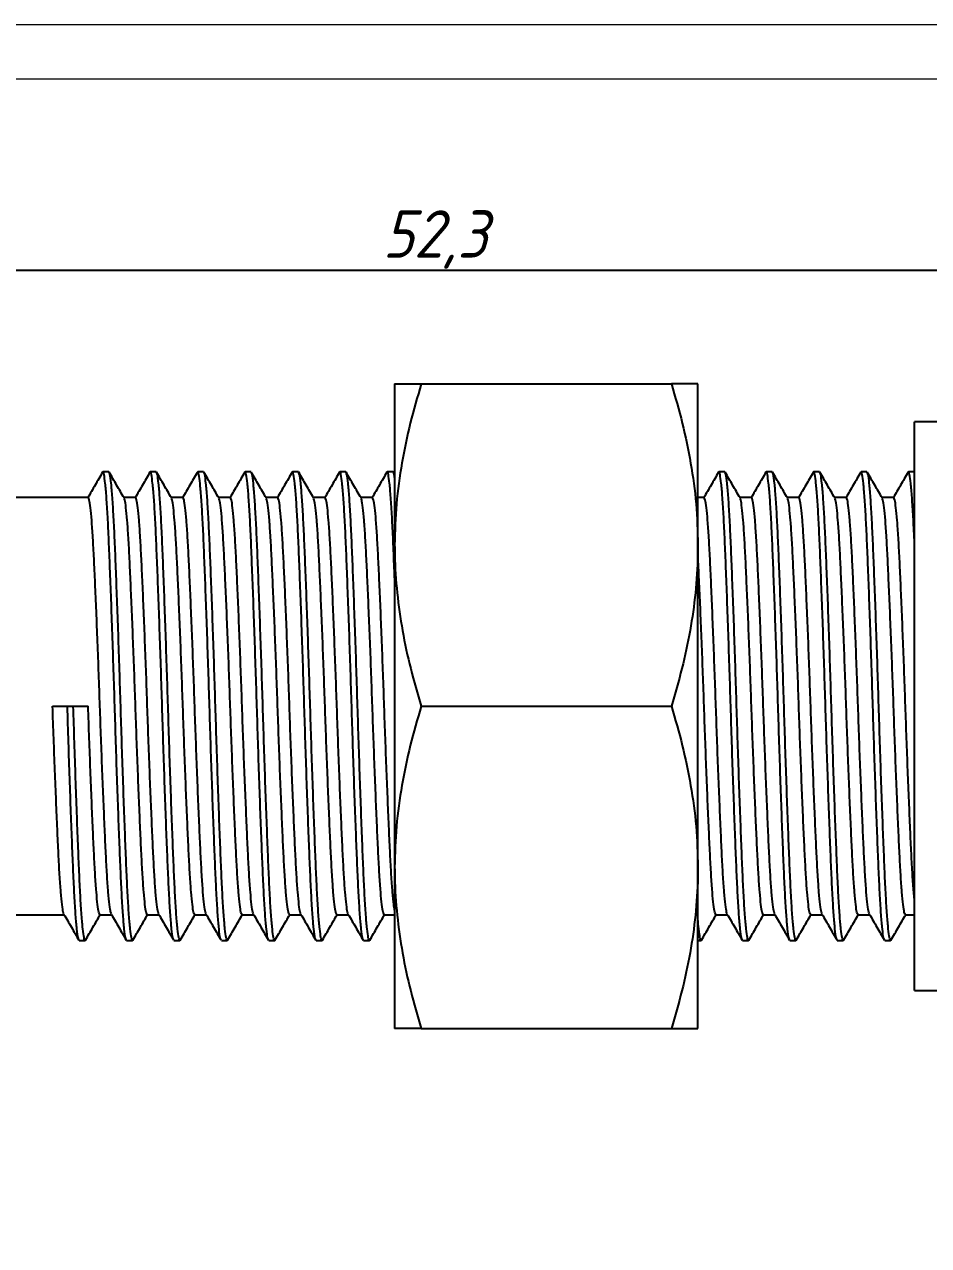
# Model space of a CAD drawing. Header units: millimetres. Extents: x 1276 to 1839, y 649 to 1061.
# Drawn here: x 1733.27 to 1757.13, y 1029.12 to 1061.33 of the extents above; entities that cross this region are included whole.
import ezdxf

# ---------------------------------------------------------------- set-up
doc = ezdxf.new("R2010")
doc.units = ezdxf.units.MM
doc.linetypes.add('SLD-Solid', pattern=[0])
doc.styles.add('GENISO', font='geniso.shx', dxfattribs={"oblique": 15})
doc.dimstyles.new('Scale', dxfattribs={"dimscale": 0.5, "dimtxt": 2.5, "dimasz": 2.5, "dimexe": 1, "dimexo": 1, "dimgap": 0.2, "dimtad": 1, "dimdec": 1, "dimzin": 0, "dimtxsty": 'GENISO', "dimcen": 2.5, "dimclrd": 1, "dimclre": 1, "dimclrt": 7, "dimadec": 0, "dimazin": 0, "dimtfac": 1, "dimtdec": 1, "dimtmove": 0, "dimatfit": 3, "dimfxl": 1, "dimtzin": 0, "dimlwd": -1, "dimlwe": -1, "dimarcsym": 0})

# ---------------------------------------------------------------- blocks, each defined once
blk = doc.blocks.new('*D16')
at = {"color": 1, "transparency": 16777216}
for p, q in [((1717.955, 1053.348), (1717.955, 1055.337)), ((1770.255, 1051.248), (1770.255, 1055.337)), ((1769.005, 1054.837), (1719.205, 1054.837))]:
    blk.add_line(p, q, dxfattribs=at)
for points in [[(1719.205, 1055.046), (1719.205, 1054.629), (1717.955, 1054.837)], [(1769.005, 1055.046), (1769.005, 1054.629), (1770.255, 1054.837)]]:
    blk.add_solid(points, dxfattribs=at)
at = {"layer": 'Defpoints', "color": 0, "transparency": 16777216}
for p in [(1717.955, 1054.837), (1717.955, 1052.848), (1770.255, 1050.748)]:
    blk.add_point(p, dxfattribs=at)
at = {"color": 7, "transparency": 16777216, "insert": (1744.105, 1055.656), "char_height": 1.25, "attachment_point": 5, "style": 'GENISO'}
blk.add_mtext('52,3', dxfattribs=at)

msp = doc.modelspace()

# ---------------------------------------------------------------- linework, layer by layer
at = {"color": 5, "linetype": 'Continuous', "lineweight": 25}
for p, q in [((1743.042, 1051.848), (1743.042, 1047.598)), ((1743.742, 1051.848), (1750.342, 1051.848)), ((1751.042, 1047.598), (1751.042, 1051.848)), ((1757.555, 1050.848), (1756.755, 1050.848)), ((1756.755, 1043.348), (1756.755, 1050.848)), ((1735.502, 1049.525), (1735.345, 1049.525)), ((1736.752, 1049.525), (1736.595, 1049.525)), ((1738.002, 1049.525), (1737.845, 1049.525)), ((1739.252, 1049.525), (1739.095, 1049.525)), ((1740.502, 1049.525), (1740.345, 1049.525)), ((1741.752, 1049.525), (1741.595, 1049.525)), ((1743.002, 1049.525), (1742.845, 1049.525)), ((1743.042, 1049.465), (1743.012, 1049.516)), ((1751.752, 1049.525), (1751.595, 1049.525)), ((1753.002, 1049.525), (1752.845, 1049.525)), ((1754.252, 1049.525), (1754.095, 1049.525)), ((1755.502, 1049.525), (1755.345, 1049.525)), ((1756.752, 1049.525), (1756.595, 1049.525)), ((1734.955, 1048.848), (1731.455, 1048.848)), ((1736.205, 1048.848), (1735.898, 1048.848)), ((1737.455, 1048.848), (1737.148, 1048.848)), ((1738.705, 1048.848), (1738.398, 1048.848)), ((1739.955, 1048.848), (1739.648, 1048.848)), ((1741.205, 1048.848), (1740.898, 1048.848)), ((1742.455, 1048.848), (1742.148, 1048.848)), ((1751.205, 1048.848), (1751.042, 1048.848)), ((1752.455, 1048.848), (1752.148, 1048.848)), ((1753.705, 1048.848), (1753.398, 1048.848)), ((1754.955, 1048.848), (1754.648, 1048.848)), ((1756.205, 1048.848), (1755.898, 1048.848)), ((1743.042, 1047.598), (1743.042, 1039.098)), ((1751.042, 1039.098), (1751.042, 1047.598)), ((1734.017, 1043.348), (1734.408, 1043.348)), ((1734.408, 1043.348), (1734.564, 1043.348)), ((1734.564, 1043.348), (1734.955, 1043.348)), ((1743.742, 1043.348), (1750.342, 1043.348)), ((1756.755, 1035.848), (1756.755, 1043.348)), ((1743.042, 1039.098), (1743.042, 1034.848)), ((1751.042, 1034.848), (1751.042, 1039.098)), ((1731.455, 1037.848), (1734.324, 1037.848)), ((1735.267, 1037.848), (1735.574, 1037.848)), ((1736.517, 1037.848), (1736.824, 1037.848)), ((1737.767, 1037.848), (1738.074, 1037.848)), ((1739.017, 1037.848), (1739.324, 1037.848)), ((1740.267, 1037.848), (1740.574, 1037.848)), ((1741.517, 1037.848), (1741.824, 1037.848)), ((1742.767, 1037.848), (1743.042, 1037.848)), ((1751.517, 1037.848), (1751.824, 1037.848)), ((1752.767, 1037.848), (1753.074, 1037.848)), ((1754.017, 1037.848), (1754.324, 1037.848)), ((1755.267, 1037.848), (1755.574, 1037.848)), ((1756.517, 1037.848), (1756.755, 1037.848)), ((1734.72, 1037.172), (1734.877, 1037.172)), ((1735.97, 1037.172), (1736.127, 1037.172)), ((1737.22, 1037.172), (1737.377, 1037.172)), ((1738.47, 1037.172), (1738.627, 1037.172)), ((1739.72, 1037.172), (1739.877, 1037.172)), ((1740.97, 1037.172), (1741.127, 1037.172)), ((1742.22, 1037.172), (1742.377, 1037.172)), ((1751.042, 1037.172), (1751.127, 1037.172)), ((1752.22, 1037.172), (1752.377, 1037.172)), ((1753.47, 1037.172), (1753.627, 1037.172)), ((1754.72, 1037.172), (1754.877, 1037.172)), ((1755.97, 1037.172), (1756.127, 1037.172)), ((1756.755, 1035.848), (1757.555, 1035.848)), ((1743.742, 1034.848), (1750.342, 1034.848))]:
    msp.add_line(p, q, dxfattribs=at)
at = {"color": 7, "linetype": 'SLD-Solid', "lineweight": 15}
for points in [[(1692.898, 1061.329), (1839.363, 1061.329), (1839.363, 959.019), (1692.898, 959.019)], [(1694.334, 1059.893), (1837.927, 1059.893), (1837.927, 960.455), (1694.334, 960.455)]]:
    msp.add_lwpolyline(points, close=True, dxfattribs=at)
at = {"color": 5, "linetype": 'Continuous', "lineweight": 25}
for points, knots in [([(1743.742, 1051.848), (1743.641, 1051.504), (1743.44, 1050.813), (1743.22, 1049.757), (1743.07, 1048.684), (1743.051, 1047.961), (1743.042, 1047.598)], [0, 0, 0, 0, 0.247649, 0.496018, 0.747324, 1, 1, 1, 1]), ([(1743.042, 1051.848), (1743.051, 1051.848), (1743.068, 1051.848), (1743.183, 1051.848), (1743.372, 1051.848), (1743.594, 1051.848), (1743.742, 1051.848)], [0, 0, 0, 0, 0.258143, 0.442804, 0.62748, 1, 1, 1, 1]), ([(1750.342, 1051.848), (1750.442, 1051.504), (1750.643, 1050.813), (1750.863, 1049.757), (1751.013, 1048.684), (1751.032, 1047.961), (1751.042, 1047.598)], [0, 0, 0, 0, 0.247649, 0.496018, 0.747324, 1, 1, 1, 1]), ([(1751.042, 1051.848), (1751.032, 1051.848), (1751.015, 1051.848), (1750.9, 1051.848), (1750.711, 1051.848), (1750.489, 1051.848), (1750.342, 1051.848)], [0, 0, 0, 0, 0.258143, 0.442804, 0.62748, 1, 1, 1, 1]), ([(1735.335, 1049.516), (1735.27, 1049.403), (1735.141, 1049.181), (1735.012, 1048.958), (1734.949, 1048.848)], [0, 0, 0, 0, 0.507314, 1, 1, 1, 1]), ([(1735.97, 1037.172), (1735.96, 1037.186), (1735.94, 1037.215), (1735.908, 1037.45), (1735.876, 1037.823), (1735.844, 1038.335), (1735.814, 1038.963), (1735.784, 1039.698), (1735.752, 1040.529), (1735.72, 1041.435), (1735.688, 1042.384), (1735.658, 1043.348), (1735.628, 1044.312), (1735.596, 1045.261), (1735.564, 1046.168), (1735.532, 1046.999), (1735.502, 1047.733), (1735.472, 1048.362), (1735.44, 1048.872), (1735.407, 1049.25), (1735.375, 1049.468), (1735.352, 1049.55), (1735.339, 1049.51), (1735.335, 1049.5)], [0, 0, 0, 0, 0.048558, 0.0980299, 0.1478144, 0.1972863, 0.2458443, 0.2944023, 0.3438742, 0.3936587, 0.4431307, 0.4916887, 0.5402466, 0.5897187, 0.639503, 0.6889751, 0.7375329, 0.7860909, 0.8355629, 0.8853473, 0.9348193, 0.9833773, 1, 1, 1, 1]), ([(1736.137, 1037.197), (1736.133, 1037.187), (1736.12, 1037.146), (1736.097, 1037.228), (1736.065, 1037.446), (1736.032, 1037.824), (1736, 1038.334), (1735.97, 1038.963), (1735.94, 1039.698), (1735.908, 1040.529), (1735.876, 1041.435), (1735.844, 1042.384), (1735.814, 1043.348), (1735.784, 1044.312), (1735.752, 1045.261), (1735.72, 1046.168), (1735.688, 1046.999), (1735.658, 1047.733), (1735.628, 1048.362), (1735.596, 1048.873), (1735.564, 1049.247), (1735.532, 1049.482), (1735.512, 1049.511), (1735.502, 1049.525)], [0, 0, 0, 0, 0.016623, 0.065181, 0.114653, 0.164437, 0.213909, 0.262467, 0.311025, 0.360497, 0.410281, 0.459753, 0.508311, 0.556869, 0.606341, 0.656126, 0.705598, 0.754156, 0.802714, 0.852186, 0.90197, 0.951442, 1, 1, 1, 1]), ([(1735.904, 1048.839), (1735.838, 1048.952), (1735.708, 1049.177), (1735.577, 1049.403), (1735.512, 1049.516)], [0, 0, 0, 0, 0.499968, 1, 1, 1, 1]), ([(1736.585, 1049.516), (1736.52, 1049.403), (1736.391, 1049.181), (1736.262, 1048.958), (1736.199, 1048.848)], [0, 0, 0, 0, 0.507314, 1, 1, 1, 1]), ([(1737.21, 1037.197), (1737.204, 1037.208), (1737.187, 1037.235), (1737.158, 1037.452), (1737.126, 1037.823), (1737.094, 1038.335), (1737.064, 1038.963), (1737.034, 1039.698), (1737.002, 1040.529), (1736.97, 1041.435), (1736.938, 1042.384), (1736.908, 1043.348), (1736.878, 1044.312), (1736.846, 1045.261), (1736.814, 1046.168), (1736.782, 1046.999), (1736.752, 1047.733), (1736.722, 1048.362), (1736.69, 1048.872), (1736.657, 1049.25), (1736.625, 1049.468), (1736.602, 1049.55), (1736.589, 1049.51), (1736.585, 1049.5)], [0, 0, 0, 0, 0.032475, 0.082783, 0.133409, 0.183717, 0.233096, 0.282475, 0.332783, 0.383409, 0.433718, 0.483096, 0.532475, 0.582783, 0.633409, 0.683718, 0.733096, 0.782475, 0.832783, 0.883409, 0.933718, 0.983096, 1, 1, 1, 1]), ([(1737.387, 1037.197), (1737.383, 1037.187), (1737.37, 1037.146), (1737.347, 1037.228), (1737.315, 1037.446), (1737.282, 1037.824), (1737.25, 1038.334), (1737.22, 1038.963), (1737.19, 1039.698), (1737.158, 1040.529), (1737.126, 1041.435), (1737.094, 1042.384), (1737.064, 1043.348), (1737.034, 1044.312), (1737.002, 1045.261), (1736.97, 1046.168), (1736.938, 1046.999), (1736.908, 1047.733), (1736.878, 1048.362), (1736.846, 1048.873), (1736.814, 1049.247), (1736.782, 1049.482), (1736.762, 1049.511), (1736.752, 1049.525)], [0, 0, 0, 0, 0.016623, 0.065181, 0.114653, 0.164437, 0.213909, 0.262467, 0.311025, 0.360497, 0.410281, 0.459753, 0.508311, 0.556869, 0.606341, 0.656126, 0.705598, 0.754156, 0.802714, 0.852186, 0.90197, 0.951442, 1, 1, 1, 1]), ([(1737.154, 1048.839), (1737.088, 1048.952), (1736.958, 1049.177), (1736.827, 1049.403), (1736.762, 1049.516)], [0, 0, 0, 0, 0.4999667, 1, 1, 1, 1]), ([(1737.835, 1049.516), (1737.77, 1049.403), (1737.641, 1049.181), (1737.512, 1048.958), (1737.449, 1048.848)], [0, 0, 0, 0, 0.507315, 1, 1, 1, 1]), ([(1738.46, 1037.197), (1738.454, 1037.208), (1738.437, 1037.235), (1738.408, 1037.452), (1738.376, 1037.823), (1738.344, 1038.335), (1738.314, 1038.963), (1738.284, 1039.698), (1738.252, 1040.529), (1738.22, 1041.435), (1738.188, 1042.384), (1738.158, 1043.348), (1738.128, 1044.312), (1738.096, 1045.261), (1738.064, 1046.168), (1738.032, 1046.999), (1738.002, 1047.733), (1737.972, 1048.362), (1737.94, 1048.872), (1737.907, 1049.25), (1737.875, 1049.468), (1737.852, 1049.55), (1737.839, 1049.51), (1737.835, 1049.5)], [0, 0, 0, 0, 0.032475, 0.082783, 0.133409, 0.183717, 0.233096, 0.282475, 0.332783, 0.383409, 0.433718, 0.483096, 0.532475, 0.582783, 0.633409, 0.683718, 0.733096, 0.782475, 0.832783, 0.883409, 0.933718, 0.983096, 1, 1, 1, 1]), ([(1738.404, 1048.839), (1738.338, 1048.952), (1738.208, 1049.177), (1738.077, 1049.403), (1738.012, 1049.516)], [0, 0, 0, 0, 0.4999667, 1, 1, 1, 1]), ([(1738.637, 1037.197), (1738.633, 1037.187), (1738.62, 1037.146), (1738.597, 1037.228), (1738.565, 1037.446), (1738.532, 1037.824), (1738.5, 1038.334), (1738.47, 1038.963), (1738.44, 1039.698), (1738.408, 1040.529), (1738.376, 1041.435), (1738.344, 1042.384), (1738.314, 1043.348), (1738.284, 1044.312), (1738.252, 1045.261), (1738.22, 1046.168), (1738.188, 1046.999), (1738.158, 1047.733), (1738.128, 1048.362), (1738.096, 1048.874), (1738.064, 1049.245), (1738.035, 1049.461), (1738.018, 1049.489), (1738.012, 1049.5)], [0, 0, 0, 0, 0.016904, 0.066282, 0.116591, 0.167217, 0.217525, 0.266904, 0.316282, 0.366591, 0.417217, 0.467525, 0.516904, 0.566283, 0.616591, 0.667217, 0.717525, 0.766904, 0.816282, 0.866591, 0.917217, 0.967525, 1, 1, 1, 1]), ([(1739.085, 1049.516), (1739.02, 1049.403), (1738.891, 1049.181), (1738.762, 1048.958), (1738.699, 1048.848)], [0, 0, 0, 0, 0.507314, 1, 1, 1, 1]), ([(1739.71, 1037.197), (1739.704, 1037.208), (1739.687, 1037.235), (1739.658, 1037.452), (1739.626, 1037.823), (1739.594, 1038.335), (1739.564, 1038.963), (1739.534, 1039.698), (1739.502, 1040.529), (1739.47, 1041.435), (1739.438, 1042.384), (1739.408, 1043.348), (1739.378, 1044.312), (1739.346, 1045.261), (1739.314, 1046.168), (1739.282, 1046.999), (1739.252, 1047.733), (1739.222, 1048.362), (1739.19, 1048.872), (1739.157, 1049.25), (1739.125, 1049.468), (1739.102, 1049.55), (1739.089, 1049.51), (1739.085, 1049.5)], [0, 0, 0, 0, 0.032475, 0.082783, 0.133409, 0.183717, 0.233096, 0.282475, 0.332783, 0.383409, 0.433718, 0.483096, 0.532475, 0.582783, 0.633409, 0.683718, 0.733096, 0.782475, 0.832783, 0.883409, 0.933718, 0.983096, 1, 1, 1, 1]), ([(1739.654, 1048.839), (1739.588, 1048.952), (1739.458, 1049.177), (1739.327, 1049.403), (1739.262, 1049.516)], [0, 0, 0, 0, 0.499968, 1, 1, 1, 1]), ([(1739.887, 1037.197), (1739.883, 1037.187), (1739.87, 1037.146), (1739.847, 1037.228), (1739.815, 1037.446), (1739.782, 1037.824), (1739.75, 1038.334), (1739.72, 1038.963), (1739.69, 1039.698), (1739.658, 1040.529), (1739.626, 1041.435), (1739.594, 1042.384), (1739.564, 1043.348), (1739.534, 1044.312), (1739.502, 1045.261), (1739.47, 1046.168), (1739.438, 1046.999), (1739.408, 1047.733), (1739.378, 1048.362), (1739.346, 1048.874), (1739.314, 1049.245), (1739.285, 1049.461), (1739.268, 1049.489), (1739.262, 1049.5)], [0, 0, 0, 0, 0.016904, 0.066282, 0.116591, 0.167217, 0.217525, 0.266904, 0.316282, 0.366591, 0.417217, 0.467525, 0.516904, 0.566283, 0.616591, 0.667217, 0.717525, 0.766904, 0.816282, 0.866591, 0.917217, 0.967525, 1, 1, 1, 1]), ([(1740.335, 1049.516), (1740.27, 1049.403), (1740.141, 1049.181), (1740.012, 1048.958), (1739.949, 1048.848)], [0, 0, 0, 0, 0.507314, 1, 1, 1, 1]), ([(1740.97, 1037.172), (1740.96, 1037.186), (1740.94, 1037.215), (1740.908, 1037.45), (1740.876, 1037.823), (1740.844, 1038.335), (1740.814, 1038.963), (1740.784, 1039.698), (1740.752, 1040.529), (1740.72, 1041.435), (1740.688, 1042.384), (1740.658, 1043.348), (1740.628, 1044.312), (1740.596, 1045.261), (1740.564, 1046.168), (1740.532, 1046.999), (1740.502, 1047.733), (1740.472, 1048.362), (1740.44, 1048.872), (1740.407, 1049.25), (1740.375, 1049.468), (1740.352, 1049.55), (1740.339, 1049.51), (1740.335, 1049.5)], [0, 0, 0, 0, 0.048558, 0.09803, 0.147814, 0.197286, 0.245844, 0.294402, 0.343874, 0.393659, 0.443131, 0.491689, 0.540247, 0.589719, 0.639503, 0.688975, 0.737533, 0.786091, 0.835563, 0.885347, 0.934819, 0.983377, 1, 1, 1, 1]), ([(1741.137, 1037.197), (1741.133, 1037.187), (1741.12, 1037.146), (1741.097, 1037.228), (1741.065, 1037.446), (1741.032, 1037.824), (1741, 1038.334), (1740.97, 1038.963), (1740.94, 1039.698), (1740.908, 1040.529), (1740.876, 1041.435), (1740.844, 1042.384), (1740.814, 1043.348), (1740.784, 1044.312), (1740.752, 1045.261), (1740.72, 1046.168), (1740.688, 1046.999), (1740.658, 1047.733), (1740.628, 1048.362), (1740.596, 1048.873), (1740.564, 1049.247), (1740.532, 1049.482), (1740.512, 1049.511), (1740.502, 1049.525)], [0, 0, 0, 0, 0.016623, 0.065181, 0.114653, 0.164437, 0.213909, 0.262467, 0.311025, 0.360497, 0.410281, 0.459753, 0.508311, 0.556869, 0.606341, 0.656126, 0.705598, 0.754156, 0.802714, 0.852186, 0.90197, 0.951442, 1, 1, 1, 1]), ([(1740.904, 1048.839), (1740.838, 1048.952), (1740.708, 1049.177), (1740.577, 1049.403), (1740.512, 1049.516)], [0, 0, 0, 0, 0.4999667, 1, 1, 1, 1]), ([(1741.585, 1049.516), (1741.52, 1049.403), (1741.391, 1049.181), (1741.262, 1048.958), (1741.199, 1048.848)], [0, 0, 0, 0, 0.507315, 1, 1, 1, 1]), ([(1742.22, 1037.172), (1742.21, 1037.186), (1742.19, 1037.215), (1742.158, 1037.45), (1742.126, 1037.823), (1742.094, 1038.335), (1742.064, 1038.963), (1742.034, 1039.698), (1742.002, 1040.529), (1741.97, 1041.435), (1741.938, 1042.384), (1741.908, 1043.348), (1741.878, 1044.312), (1741.846, 1045.261), (1741.814, 1046.168), (1741.782, 1046.999), (1741.752, 1047.733), (1741.722, 1048.362), (1741.69, 1048.872), (1741.657, 1049.25), (1741.625, 1049.468), (1741.602, 1049.55), (1741.589, 1049.51), (1741.585, 1049.5)], [0, 0, 0, 0, 0.048558, 0.09803, 0.147814, 0.197286, 0.245844, 0.294402, 0.343874, 0.393659, 0.443131, 0.491689, 0.540247, 0.589719, 0.639503, 0.688975, 0.737533, 0.786091, 0.835563, 0.885347, 0.934819, 0.983377, 1, 1, 1, 1]), ([(1742.387, 1037.197), (1742.383, 1037.187), (1742.37, 1037.146), (1742.347, 1037.228), (1742.315, 1037.446), (1742.282, 1037.824), (1742.25, 1038.334), (1742.22, 1038.963), (1742.19, 1039.698), (1742.158, 1040.529), (1742.126, 1041.435), (1742.094, 1042.384), (1742.064, 1043.348), (1742.034, 1044.312), (1742.002, 1045.261), (1741.97, 1046.168), (1741.938, 1046.999), (1741.908, 1047.733), (1741.878, 1048.362), (1741.846, 1048.873), (1741.814, 1049.247), (1741.782, 1049.482), (1741.762, 1049.511), (1741.752, 1049.525)], [0, 0, 0, 0, 0.016623, 0.065181, 0.114653, 0.164437, 0.213909, 0.262467, 0.311025, 0.360497, 0.410281, 0.459753, 0.508311, 0.556869, 0.606341, 0.656126, 0.705598, 0.754156, 0.802714, 0.852186, 0.90197, 0.951442, 1, 1, 1, 1]), ([(1742.154, 1048.839), (1742.088, 1048.952), (1741.958, 1049.177), (1741.827, 1049.403), (1741.762, 1049.516)], [0, 0, 0, 0, 0.4999667, 1, 1, 1, 1]), ([(1742.835, 1049.516), (1742.77, 1049.403), (1742.641, 1049.181), (1742.512, 1048.958), (1742.449, 1048.848)], [0, 0, 0, 0, 0.507314, 1, 1, 1, 1]), ([(1743.042, 1046.732), (1743.038, 1046.819), (1743.024, 1047.18), (1743.002, 1047.73), (1742.972, 1048.363), (1742.94, 1048.872), (1742.907, 1049.25), (1742.875, 1049.468), (1742.852, 1049.55), (1742.839, 1049.51), (1742.835, 1049.5)], [0, 0, 0, 0, 0.046753, 0.195576, 0.344399, 0.496024, 0.648606, 0.80023, 0.949054, 1, 1, 1, 1]), ([(1743.042, 1049.381), (1743.038, 1049.406), (1743.024, 1049.511), (1743.011, 1049.519), (1743.002, 1049.525)], [0, 0, 0, 0, 0.239051, 1, 1, 1, 1]), ([(1751.585, 1049.516), (1751.52, 1049.403), (1751.391, 1049.181), (1751.262, 1048.958), (1751.199, 1048.848)], [0, 0, 0, 0, 0.507314, 1, 1, 1, 1]), ([(1752.21, 1037.197), (1752.204, 1037.208), (1752.187, 1037.235), (1752.158, 1037.452), (1752.126, 1037.823), (1752.094, 1038.335), (1752.064, 1038.963), (1752.034, 1039.698), (1752.002, 1040.529), (1751.97, 1041.435), (1751.938, 1042.384), (1751.908, 1043.348), (1751.878, 1044.312), (1751.846, 1045.261), (1751.814, 1046.168), (1751.782, 1046.999), (1751.752, 1047.733), (1751.722, 1048.362), (1751.69, 1048.872), (1751.657, 1049.25), (1751.625, 1049.468), (1751.602, 1049.55), (1751.589, 1049.51), (1751.585, 1049.5)], [0, 0, 0, 0, 0.032475, 0.082783, 0.133409, 0.183717, 0.233096, 0.282475, 0.332783, 0.383409, 0.433718, 0.483096, 0.532475, 0.582783, 0.633409, 0.683718, 0.733096, 0.782475, 0.832783, 0.883409, 0.933718, 0.983096, 1, 1, 1, 1]), ([(1752.154, 1048.839), (1752.088, 1048.952), (1751.958, 1049.177), (1751.827, 1049.403), (1751.762, 1049.516)], [0, 0, 0, 0, 0.4999673, 1, 1, 1, 1]), ([(1752.387, 1037.197), (1752.383, 1037.187), (1752.37, 1037.146), (1752.347, 1037.228), (1752.315, 1037.446), (1752.282, 1037.824), (1752.25, 1038.334), (1752.22, 1038.963), (1752.19, 1039.698), (1752.158, 1040.529), (1752.126, 1041.435), (1752.094, 1042.384), (1752.064, 1043.348), (1752.034, 1044.312), (1752.002, 1045.261), (1751.97, 1046.168), (1751.938, 1046.999), (1751.908, 1047.733), (1751.878, 1048.362), (1751.846, 1048.874), (1751.814, 1049.245), (1751.785, 1049.461), (1751.768, 1049.489), (1751.762, 1049.5)], [0, 0, 0, 0, 0.016904, 0.066282, 0.116591, 0.167217, 0.217525, 0.266904, 0.316282, 0.366591, 0.417217, 0.467525, 0.516904, 0.566283, 0.616591, 0.667217, 0.717525, 0.766904, 0.816282, 0.866591, 0.917217, 0.967525, 1, 1, 1, 1]), ([(1752.835, 1049.516), (1752.77, 1049.403), (1752.641, 1049.181), (1752.512, 1048.958), (1752.449, 1048.848)], [0, 0, 0, 0, 0.507315, 1, 1, 1, 1]), ([(1753.47, 1037.172), (1753.46, 1037.186), (1753.44, 1037.215), (1753.408, 1037.45), (1753.376, 1037.823), (1753.344, 1038.335), (1753.314, 1038.963), (1753.284, 1039.698), (1753.252, 1040.529), (1753.22, 1041.435), (1753.188, 1042.384), (1753.158, 1043.348), (1753.128, 1044.312), (1753.096, 1045.261), (1753.064, 1046.168), (1753.032, 1046.999), (1753.002, 1047.733), (1752.972, 1048.362), (1752.94, 1048.872), (1752.907, 1049.25), (1752.875, 1049.468), (1752.852, 1049.55), (1752.839, 1049.51), (1752.835, 1049.5)], [0, 0, 0, 0, 0.048558, 0.09803, 0.147814, 0.197286, 0.245844, 0.294402, 0.343874, 0.393659, 0.443131, 0.491689, 0.540247, 0.589719, 0.639503, 0.688975, 0.737533, 0.786091, 0.835563, 0.885347, 0.934819, 0.983377, 1, 1, 1, 1]), ([(1753.637, 1037.197), (1753.633, 1037.187), (1753.62, 1037.146), (1753.597, 1037.228), (1753.565, 1037.446), (1753.532, 1037.824), (1753.5, 1038.334), (1753.47, 1038.963), (1753.44, 1039.698), (1753.408, 1040.529), (1753.376, 1041.435), (1753.344, 1042.384), (1753.314, 1043.348), (1753.284, 1044.312), (1753.252, 1045.261), (1753.22, 1046.168), (1753.188, 1046.999), (1753.158, 1047.733), (1753.128, 1048.362), (1753.096, 1048.873), (1753.064, 1049.247), (1753.032, 1049.482), (1753.012, 1049.511), (1753.002, 1049.525)], [0, 0, 0, 0, 0.016623, 0.065181, 0.114653, 0.164437, 0.213909, 0.262467, 0.311025, 0.360497, 0.410281, 0.459753, 0.508311, 0.556869, 0.606341, 0.656126, 0.705598, 0.754156, 0.802714, 0.852186, 0.90197, 0.951442, 1, 1, 1, 1]), ([(1753.404, 1048.839), (1753.338, 1048.952), (1753.208, 1049.177), (1753.077, 1049.403), (1753.012, 1049.516)], [0, 0, 0, 0, 0.499966, 1, 1, 1, 1]), ([(1754.085, 1049.516), (1754.02, 1049.403), (1753.891, 1049.181), (1753.762, 1048.958), (1753.699, 1048.848)], [0, 0, 0, 0, 0.507314, 1, 1, 1, 1]), ([(1754.72, 1037.172), (1754.71, 1037.186), (1754.69, 1037.215), (1754.658, 1037.45), (1754.626, 1037.823), (1754.594, 1038.335), (1754.564, 1038.963), (1754.534, 1039.698), (1754.502, 1040.529), (1754.47, 1041.435), (1754.438, 1042.384), (1754.408, 1043.348), (1754.378, 1044.312), (1754.346, 1045.261), (1754.314, 1046.168), (1754.282, 1046.999), (1754.252, 1047.733), (1754.222, 1048.362), (1754.19, 1048.872), (1754.157, 1049.25), (1754.125, 1049.468), (1754.102, 1049.55), (1754.089, 1049.51), (1754.085, 1049.5)], [0, 0, 0, 0, 0.048558, 0.09803, 0.147814, 0.197286, 0.245844, 0.294402, 0.343874, 0.393659, 0.443131, 0.491689, 0.540247, 0.589719, 0.639503, 0.688975, 0.737533, 0.786091, 0.835563, 0.885347, 0.934819, 0.983377, 1, 1, 1, 1]), ([(1754.887, 1037.197), (1754.883, 1037.187), (1754.87, 1037.146), (1754.847, 1037.228), (1754.815, 1037.446), (1754.782, 1037.824), (1754.75, 1038.334), (1754.72, 1038.963), (1754.69, 1039.698), (1754.658, 1040.529), (1754.626, 1041.435), (1754.594, 1042.384), (1754.564, 1043.348), (1754.534, 1044.312), (1754.502, 1045.261), (1754.47, 1046.168), (1754.438, 1046.999), (1754.408, 1047.733), (1754.378, 1048.362), (1754.346, 1048.873), (1754.314, 1049.247), (1754.282, 1049.482), (1754.262, 1049.511), (1754.252, 1049.525)], [0, 0, 0, 0, 0.016623, 0.065181, 0.114653, 0.164437, 0.213909, 0.262467, 0.311025, 0.360497, 0.410281, 0.459753, 0.508311, 0.556869, 0.606341, 0.656126, 0.705598, 0.754156, 0.802714, 0.852186, 0.90197, 0.951442, 1, 1, 1, 1]), ([(1754.654, 1048.839), (1754.588, 1048.952), (1754.458, 1049.177), (1754.327, 1049.403), (1754.262, 1049.516)], [0, 0, 0, 0, 0.4999673, 1, 1, 1, 1]), ([(1755.335, 1049.516), (1755.27, 1049.403), (1755.141, 1049.181), (1755.012, 1048.958), (1754.949, 1048.848)], [0, 0, 0, 0, 0.507314, 1, 1, 1, 1]), ([(1755.96, 1037.197), (1755.954, 1037.208), (1755.937, 1037.235), (1755.908, 1037.452), (1755.876, 1037.823), (1755.844, 1038.335), (1755.814, 1038.963), (1755.784, 1039.698), (1755.752, 1040.529), (1755.72, 1041.435), (1755.688, 1042.384), (1755.658, 1043.348), (1755.628, 1044.312), (1755.596, 1045.261), (1755.564, 1046.168), (1755.532, 1046.999), (1755.502, 1047.733), (1755.472, 1048.362), (1755.44, 1048.872), (1755.407, 1049.25), (1755.375, 1049.468), (1755.352, 1049.55), (1755.339, 1049.51), (1755.335, 1049.5)], [0, 0, 0, 0, 0.032475, 0.082783, 0.133409, 0.183717, 0.233096, 0.282475, 0.332783, 0.383409, 0.433718, 0.483096, 0.532475, 0.582783, 0.633409, 0.683718, 0.733096, 0.782475, 0.832783, 0.883409, 0.933718, 0.983096, 1, 1, 1, 1]), ([(1756.137, 1037.197), (1756.133, 1037.187), (1756.12, 1037.146), (1756.097, 1037.228), (1756.065, 1037.446), (1756.032, 1037.824), (1756, 1038.334), (1755.97, 1038.963), (1755.94, 1039.698), (1755.908, 1040.529), (1755.876, 1041.435), (1755.844, 1042.384), (1755.814, 1043.348), (1755.784, 1044.312), (1755.752, 1045.261), (1755.72, 1046.168), (1755.688, 1046.999), (1755.658, 1047.733), (1755.628, 1048.362), (1755.596, 1048.873), (1755.564, 1049.247), (1755.532, 1049.482), (1755.512, 1049.511), (1755.502, 1049.525)], [0, 0, 0, 0, 0.016623, 0.065181, 0.114653, 0.164437, 0.213909, 0.262467, 0.311025, 0.360497, 0.410281, 0.459753, 0.508311, 0.556869, 0.606341, 0.656126, 0.705598, 0.754156, 0.802714, 0.852186, 0.90197, 0.951442, 1, 1, 1, 1]), ([(1755.904, 1048.839), (1755.838, 1048.952), (1755.708, 1049.177), (1755.577, 1049.403), (1755.512, 1049.516)], [0, 0, 0, 0, 0.4999673, 1, 1, 1, 1]), ([(1756.585, 1049.516), (1756.52, 1049.403), (1756.391, 1049.181), (1756.262, 1048.958), (1756.199, 1048.848)], [0, 0, 0, 0, 0.507315, 1, 1, 1, 1]), ([(1756.755, 1047.64), (1756.754, 1047.666), (1756.743, 1047.935), (1756.722, 1048.356), (1756.69, 1048.874), (1756.657, 1049.25), (1756.625, 1049.468), (1756.602, 1049.55), (1756.589, 1049.51), (1756.585, 1049.5)], [0, 0, 0, 0, 0.018858, 0.200375, 0.385309, 0.571411, 0.756345, 0.937862, 1, 1, 1, 1]), ([(1735.568, 1037.874), (1735.562, 1037.883), (1735.546, 1037.907), (1735.518, 1038.098), (1735.485, 1038.428), (1735.453, 1038.884), (1735.423, 1039.444), (1735.394, 1040.098), (1735.362, 1040.838), (1735.329, 1041.645), (1735.297, 1042.49), (1735.267, 1043.348), (1735.237, 1044.207), (1735.205, 1045.052), (1735.173, 1045.859), (1735.141, 1046.599), (1735.111, 1047.253), (1735.081, 1047.813), (1735.049, 1048.268), (1735.017, 1048.601), (1734.985, 1048.81), (1734.965, 1048.836), (1734.955, 1048.848)], [0, 0, 0, 0, 0.031062, 0.08234, 0.133941, 0.185219, 0.235549, 0.285879, 0.337157, 0.388758, 0.440036, 0.490366, 0.540696, 0.591974, 0.643575, 0.694853, 0.745183, 0.795513, 0.846791, 0.898392, 0.94967, 1, 1, 1, 1]), ([(1736.517, 1037.848), (1736.507, 1037.861), (1736.487, 1037.887), (1736.455, 1038.096), (1736.423, 1038.428), (1736.391, 1038.884), (1736.361, 1039.444), (1736.331, 1040.098), (1736.299, 1040.838), (1736.267, 1041.645), (1736.235, 1042.49), (1736.205, 1043.348), (1736.175, 1044.207), (1736.143, 1045.052), (1736.11, 1045.859), (1736.078, 1046.599), (1736.048, 1047.253), (1736.019, 1047.813), (1735.987, 1048.269), (1735.954, 1048.599), (1735.926, 1048.79), (1735.91, 1048.814), (1735.904, 1048.823)], [0, 0, 0, 0, 0.05033, 0.101608, 0.153209, 0.204487, 0.254817, 0.305147, 0.356424, 0.408026, 0.459304, 0.509634, 0.559964, 0.611242, 0.662843, 0.714121, 0.764451, 0.814781, 0.866059, 0.91766, 0.968938, 1, 1, 1, 1]), ([(1736.818, 1037.874), (1736.812, 1037.883), (1736.796, 1037.907), (1736.768, 1038.098), (1736.735, 1038.428), (1736.703, 1038.884), (1736.673, 1039.444), (1736.643, 1040.098), (1736.612, 1040.838), (1736.579, 1041.645), (1736.547, 1042.49), (1736.517, 1043.348), (1736.487, 1044.207), (1736.455, 1045.052), (1736.423, 1045.859), (1736.391, 1046.599), (1736.361, 1047.253), (1736.331, 1047.813), (1736.299, 1048.268), (1736.267, 1048.601), (1736.235, 1048.81), (1736.215, 1048.836), (1736.205, 1048.848)], [0, 0, 0, 0, 0.031062, 0.08234, 0.133941, 0.185219, 0.235549, 0.285879, 0.337157, 0.388758, 0.440036, 0.490366, 0.540696, 0.591974, 0.643575, 0.694853, 0.745183, 0.795513, 0.846791, 0.898392, 0.94967, 1, 1, 1, 1]), ([(1737.767, 1037.848), (1737.757, 1037.861), (1737.737, 1037.887), (1737.705, 1038.096), (1737.673, 1038.428), (1737.641, 1038.884), (1737.611, 1039.444), (1737.581, 1040.098), (1737.549, 1040.838), (1737.517, 1041.645), (1737.485, 1042.49), (1737.455, 1043.348), (1737.425, 1044.207), (1737.393, 1045.052), (1737.36, 1045.859), (1737.328, 1046.599), (1737.298, 1047.253), (1737.268, 1047.813), (1737.237, 1048.269), (1737.204, 1048.599), (1737.176, 1048.79), (1737.16, 1048.814), (1737.154, 1048.823)], [0, 0, 0, 0, 0.0503298, 0.1016075, 0.1532093, 0.2044871, 0.254817, 0.3051467, 0.3564245, 0.4080262, 0.4593041, 0.509634, 0.5599637, 0.6112415, 0.6628433, 0.714121, 0.764451, 0.8147807, 0.8660586, 0.9176604, 0.9689381, 1, 1, 1, 1]), ([(1738.068, 1037.874), (1738.062, 1037.883), (1738.046, 1037.907), (1738.018, 1038.098), (1737.985, 1038.428), (1737.953, 1038.884), (1737.923, 1039.444), (1737.893, 1040.098), (1737.862, 1040.838), (1737.829, 1041.645), (1737.797, 1042.49), (1737.767, 1043.348), (1737.737, 1044.207), (1737.705, 1045.052), (1737.673, 1045.859), (1737.641, 1046.599), (1737.611, 1047.253), (1737.581, 1047.813), (1737.549, 1048.268), (1737.517, 1048.601), (1737.485, 1048.81), (1737.465, 1048.836), (1737.455, 1048.848)], [0, 0, 0, 0, 0.031062, 0.08234, 0.133941, 0.185219, 0.235549, 0.285879, 0.337157, 0.388758, 0.440036, 0.490366, 0.540696, 0.591974, 0.643575, 0.694853, 0.745183, 0.795513, 0.846791, 0.898392, 0.94967, 1, 1, 1, 1]), ([(1739.017, 1037.848), (1739.007, 1037.861), (1738.987, 1037.887), (1738.955, 1038.096), (1738.923, 1038.428), (1738.891, 1038.884), (1738.861, 1039.444), (1738.831, 1040.098), (1738.799, 1040.838), (1738.767, 1041.645), (1738.735, 1042.49), (1738.705, 1043.348), (1738.675, 1044.207), (1738.643, 1045.052), (1738.61, 1045.859), (1738.578, 1046.599), (1738.548, 1047.253), (1738.518, 1047.813), (1738.487, 1048.269), (1738.454, 1048.599), (1738.426, 1048.79), (1738.41, 1048.814), (1738.404, 1048.823)], [0, 0, 0, 0, 0.05033, 0.101608, 0.153209, 0.204487, 0.254817, 0.305147, 0.356424, 0.408026, 0.459304, 0.509634, 0.559964, 0.611242, 0.662843, 0.714121, 0.764451, 0.814781, 0.866059, 0.91766, 0.968938, 1, 1, 1, 1]), ([(1739.318, 1037.874), (1739.312, 1037.883), (1739.296, 1037.907), (1739.268, 1038.098), (1739.235, 1038.428), (1739.203, 1038.884), (1739.173, 1039.444), (1739.144, 1040.098), (1739.112, 1040.838), (1739.079, 1041.645), (1739.047, 1042.49), (1739.017, 1043.348), (1738.987, 1044.207), (1738.955, 1045.052), (1738.923, 1045.859), (1738.891, 1046.599), (1738.861, 1047.253), (1738.831, 1047.813), (1738.799, 1048.268), (1738.767, 1048.601), (1738.735, 1048.81), (1738.715, 1048.836), (1738.705, 1048.848)], [0, 0, 0, 0, 0.031062, 0.08234, 0.133941, 0.185219, 0.235549, 0.285879, 0.337157, 0.388758, 0.440036, 0.490366, 0.540696, 0.591974, 0.643575, 0.694853, 0.745183, 0.795513, 0.846791, 0.898392, 0.94967, 1, 1, 1, 1]), ([(1740.267, 1037.848), (1740.257, 1037.861), (1740.237, 1037.887), (1740.205, 1038.096), (1740.173, 1038.428), (1740.141, 1038.884), (1740.111, 1039.444), (1740.081, 1040.098), (1740.049, 1040.838), (1740.017, 1041.645), (1739.985, 1042.49), (1739.955, 1043.348), (1739.925, 1044.207), (1739.893, 1045.052), (1739.86, 1045.859), (1739.828, 1046.599), (1739.798, 1047.253), (1739.769, 1047.813), (1739.737, 1048.269), (1739.704, 1048.599), (1739.676, 1048.79), (1739.66, 1048.814), (1739.654, 1048.823)], [0, 0, 0, 0, 0.05033, 0.101608, 0.153209, 0.204487, 0.254817, 0.305147, 0.356424, 0.408026, 0.459304, 0.509634, 0.559964, 0.611242, 0.662843, 0.714121, 0.764451, 0.814781, 0.866059, 0.91766, 0.968938, 1, 1, 1, 1]), ([(1740.568, 1037.874), (1740.562, 1037.883), (1740.546, 1037.907), (1740.518, 1038.098), (1740.485, 1038.428), (1740.453, 1038.884), (1740.423, 1039.444), (1740.394, 1040.098), (1740.362, 1040.838), (1740.329, 1041.645), (1740.297, 1042.49), (1740.267, 1043.348), (1740.237, 1044.207), (1740.205, 1045.052), (1740.173, 1045.859), (1740.141, 1046.599), (1740.111, 1047.253), (1740.081, 1047.813), (1740.049, 1048.268), (1740.017, 1048.601), (1739.985, 1048.81), (1739.965, 1048.836), (1739.955, 1048.848)], [0, 0, 0, 0, 0.031062, 0.08234, 0.133941, 0.185219, 0.235549, 0.285879, 0.337157, 0.388758, 0.440036, 0.490366, 0.540696, 0.591974, 0.643575, 0.694853, 0.745183, 0.795513, 0.846791, 0.898392, 0.94967, 1, 1, 1, 1]), ([(1741.517, 1037.848), (1741.507, 1037.861), (1741.487, 1037.887), (1741.455, 1038.096), (1741.423, 1038.428), (1741.391, 1038.884), (1741.361, 1039.444), (1741.331, 1040.098), (1741.299, 1040.838), (1741.267, 1041.645), (1741.235, 1042.49), (1741.205, 1043.348), (1741.175, 1044.207), (1741.143, 1045.052), (1741.11, 1045.859), (1741.078, 1046.599), (1741.048, 1047.253), (1741.019, 1047.813), (1740.987, 1048.269), (1740.954, 1048.599), (1740.926, 1048.79), (1740.91, 1048.814), (1740.904, 1048.823)], [0, 0, 0, 0, 0.05033, 0.101608, 0.153209, 0.204487, 0.254817, 0.305147, 0.356424, 0.408026, 0.459304, 0.509634, 0.559964, 0.611242, 0.662843, 0.714121, 0.764451, 0.814781, 0.866059, 0.91766, 0.968938, 1, 1, 1, 1]), ([(1741.818, 1037.874), (1741.812, 1037.883), (1741.796, 1037.907), (1741.768, 1038.098), (1741.735, 1038.428), (1741.703, 1038.884), (1741.673, 1039.444), (1741.643, 1040.098), (1741.612, 1040.838), (1741.579, 1041.645), (1741.547, 1042.49), (1741.517, 1043.348), (1741.487, 1044.207), (1741.455, 1045.052), (1741.423, 1045.859), (1741.391, 1046.599), (1741.361, 1047.253), (1741.331, 1047.813), (1741.299, 1048.268), (1741.267, 1048.601), (1741.235, 1048.81), (1741.215, 1048.836), (1741.205, 1048.848)], [0, 0, 0, 0, 0.031062, 0.08234, 0.133941, 0.185219, 0.235549, 0.285879, 0.337157, 0.388758, 0.440036, 0.490366, 0.540696, 0.591974, 0.643575, 0.694853, 0.745183, 0.795513, 0.846791, 0.898392, 0.94967, 1, 1, 1, 1]), ([(1742.767, 1037.848), (1742.757, 1037.861), (1742.737, 1037.887), (1742.705, 1038.096), (1742.673, 1038.428), (1742.641, 1038.884), (1742.611, 1039.444), (1742.581, 1040.098), (1742.549, 1040.838), (1742.517, 1041.645), (1742.485, 1042.49), (1742.455, 1043.348), (1742.425, 1044.207), (1742.393, 1045.052), (1742.36, 1045.859), (1742.328, 1046.599), (1742.298, 1047.253), (1742.268, 1047.813), (1742.237, 1048.269), (1742.204, 1048.599), (1742.176, 1048.79), (1742.16, 1048.814), (1742.154, 1048.823)], [0, 0, 0, 0, 0.05033, 0.101608, 0.153209, 0.204487, 0.254817, 0.305147, 0.356424, 0.408026, 0.459304, 0.509634, 0.559964, 0.611242, 0.662843, 0.714121, 0.764451, 0.814781, 0.866059, 0.91766, 0.968938, 1, 1, 1, 1]), ([(1743.042, 1037.966), (1743.034, 1038.01), (1743.015, 1038.113), (1742.985, 1038.432), (1742.953, 1038.883), (1742.923, 1039.444), (1742.894, 1040.098), (1742.862, 1040.838), (1742.829, 1041.645), (1742.797, 1042.49), (1742.767, 1043.348), (1742.737, 1044.207), (1742.705, 1045.052), (1742.673, 1045.859), (1742.641, 1046.599), (1742.611, 1047.253), (1742.581, 1047.813), (1742.549, 1048.268), (1742.517, 1048.601), (1742.485, 1048.81), (1742.465, 1048.836), (1742.455, 1048.848)], [0, 0, 0, 0, 0.039908, 0.093896, 0.147545, 0.200202, 0.252859, 0.306508, 0.360495, 0.414144, 0.466801, 0.519458, 0.573107, 0.627095, 0.680744, 0.733401, 0.786058, 0.839707, 0.893694, 0.947343, 1, 1, 1, 1]), ([(1751.818, 1037.874), (1751.812, 1037.883), (1751.796, 1037.907), (1751.768, 1038.098), (1751.735, 1038.428), (1751.703, 1038.884), (1751.673, 1039.444), (1751.644, 1040.098), (1751.612, 1040.838), (1751.579, 1041.645), (1751.547, 1042.49), (1751.517, 1043.348), (1751.487, 1044.207), (1751.455, 1045.052), (1751.423, 1045.859), (1751.391, 1046.599), (1751.361, 1047.253), (1751.331, 1047.813), (1751.299, 1048.268), (1751.267, 1048.601), (1751.235, 1048.81), (1751.215, 1048.836), (1751.205, 1048.848)], [0, 0, 0, 0, 0.031062, 0.08234, 0.133941, 0.185219, 0.235549, 0.285879, 0.337157, 0.388758, 0.440036, 0.490366, 0.540696, 0.591974, 0.643575, 0.694853, 0.745183, 0.795513, 0.846791, 0.898392, 0.94967, 1, 1, 1, 1]), ([(1752.767, 1037.848), (1752.757, 1037.861), (1752.737, 1037.887), (1752.705, 1038.096), (1752.673, 1038.428), (1752.641, 1038.884), (1752.611, 1039.444), (1752.581, 1040.098), (1752.549, 1040.838), (1752.517, 1041.645), (1752.485, 1042.49), (1752.455, 1043.348), (1752.425, 1044.207), (1752.393, 1045.052), (1752.36, 1045.859), (1752.328, 1046.599), (1752.298, 1047.253), (1752.269, 1047.813), (1752.237, 1048.269), (1752.204, 1048.599), (1752.176, 1048.79), (1752.16, 1048.814), (1752.154, 1048.823)], [0, 0, 0, 0, 0.05033, 0.101608, 0.153209, 0.204487, 0.254817, 0.305147, 0.356424, 0.408026, 0.459304, 0.509634, 0.559964, 0.611242, 0.662843, 0.714121, 0.764451, 0.814781, 0.866059, 0.91766, 0.968938, 1, 1, 1, 1]), ([(1753.068, 1037.874), (1753.062, 1037.883), (1753.046, 1037.907), (1753.018, 1038.098), (1752.985, 1038.428), (1752.953, 1038.884), (1752.923, 1039.444), (1752.893, 1040.098), (1752.862, 1040.838), (1752.829, 1041.645), (1752.797, 1042.49), (1752.767, 1043.348), (1752.737, 1044.207), (1752.705, 1045.052), (1752.673, 1045.859), (1752.641, 1046.599), (1752.611, 1047.253), (1752.581, 1047.813), (1752.549, 1048.268), (1752.517, 1048.601), (1752.485, 1048.81), (1752.465, 1048.836), (1752.455, 1048.848)], [0, 0, 0, 0, 0.031062, 0.08234, 0.133941, 0.185219, 0.235549, 0.285879, 0.337157, 0.388758, 0.440036, 0.490366, 0.540696, 0.591974, 0.643575, 0.694853, 0.745183, 0.795513, 0.846791, 0.898392, 0.94967, 1, 1, 1, 1]), ([(1754.017, 1037.848), (1754.007, 1037.861), (1753.987, 1037.887), (1753.955, 1038.096), (1753.923, 1038.428), (1753.891, 1038.884), (1753.861, 1039.444), (1753.831, 1040.098), (1753.799, 1040.838), (1753.767, 1041.645), (1753.735, 1042.49), (1753.705, 1043.348), (1753.675, 1044.207), (1753.643, 1045.052), (1753.61, 1045.859), (1753.578, 1046.599), (1753.548, 1047.253), (1753.518, 1047.813), (1753.487, 1048.269), (1753.454, 1048.599), (1753.426, 1048.79), (1753.41, 1048.814), (1753.404, 1048.823)], [0, 0, 0, 0, 0.05033, 0.101608, 0.153209, 0.204487, 0.254817, 0.305147, 0.356424, 0.408026, 0.459304, 0.509634, 0.559964, 0.611242, 0.662843, 0.714121, 0.764451, 0.814781, 0.866059, 0.91766, 0.968938, 1, 1, 1, 1]), ([(1754.318, 1037.874), (1754.312, 1037.883), (1754.296, 1037.907), (1754.268, 1038.098), (1754.235, 1038.428), (1754.203, 1038.884), (1754.173, 1039.444), (1754.143, 1040.098), (1754.112, 1040.838), (1754.079, 1041.645), (1754.047, 1042.49), (1754.017, 1043.348), (1753.987, 1044.207), (1753.955, 1045.052), (1753.923, 1045.859), (1753.891, 1046.599), (1753.861, 1047.253), (1753.831, 1047.813), (1753.799, 1048.268), (1753.767, 1048.601), (1753.735, 1048.81), (1753.715, 1048.836), (1753.705, 1048.848)], [0, 0, 0, 0, 0.0310619, 0.0823396, 0.1339414, 0.1852192, 0.235549, 0.2858788, 0.3371566, 0.3887583, 0.4400362, 0.4903661, 0.5406958, 0.5919736, 0.6435754, 0.6948531, 0.7451831, 0.7955128, 0.8467907, 0.8983925, 0.9496702, 1, 1, 1, 1]), ([(1755.267, 1037.848), (1755.257, 1037.861), (1755.237, 1037.887), (1755.205, 1038.096), (1755.173, 1038.428), (1755.141, 1038.884), (1755.111, 1039.444), (1755.081, 1040.098), (1755.049, 1040.838), (1755.017, 1041.645), (1754.985, 1042.49), (1754.955, 1043.348), (1754.925, 1044.207), (1754.893, 1045.052), (1754.86, 1045.859), (1754.828, 1046.599), (1754.798, 1047.253), (1754.768, 1047.813), (1754.737, 1048.269), (1754.704, 1048.599), (1754.676, 1048.79), (1754.66, 1048.814), (1754.654, 1048.823)], [0, 0, 0, 0, 0.05033, 0.101608, 0.153209, 0.204487, 0.254817, 0.305147, 0.356424, 0.408026, 0.459304, 0.509634, 0.559964, 0.611242, 0.662843, 0.714121, 0.764451, 0.814781, 0.866059, 0.91766, 0.968938, 1, 1, 1, 1]), ([(1755.568, 1037.874), (1755.562, 1037.883), (1755.546, 1037.907), (1755.518, 1038.098), (1755.485, 1038.428), (1755.453, 1038.884), (1755.423, 1039.444), (1755.393, 1040.098), (1755.362, 1040.838), (1755.329, 1041.645), (1755.297, 1042.49), (1755.267, 1043.348), (1755.237, 1044.207), (1755.205, 1045.052), (1755.173, 1045.859), (1755.141, 1046.599), (1755.111, 1047.253), (1755.081, 1047.813), (1755.049, 1048.268), (1755.017, 1048.601), (1754.985, 1048.81), (1754.965, 1048.836), (1754.955, 1048.848)], [0, 0, 0, 0, 0.031062, 0.08234, 0.133941, 0.185219, 0.235549, 0.285879, 0.337157, 0.388758, 0.440036, 0.490366, 0.540696, 0.591974, 0.643575, 0.694853, 0.745183, 0.795513, 0.846791, 0.898392, 0.94967, 1, 1, 1, 1]), ([(1756.517, 1037.848), (1756.507, 1037.861), (1756.487, 1037.887), (1756.455, 1038.096), (1756.423, 1038.428), (1756.391, 1038.884), (1756.361, 1039.444), (1756.331, 1040.098), (1756.299, 1040.838), (1756.267, 1041.645), (1756.235, 1042.49), (1756.205, 1043.348), (1756.175, 1044.207), (1756.143, 1045.052), (1756.11, 1045.859), (1756.078, 1046.599), (1756.048, 1047.253), (1756.019, 1047.813), (1755.987, 1048.269), (1755.954, 1048.599), (1755.926, 1048.79), (1755.91, 1048.814), (1755.904, 1048.823)], [0, 0, 0, 0, 0.05033, 0.101608, 0.153209, 0.204487, 0.254817, 0.305147, 0.356424, 0.408026, 0.459304, 0.509634, 0.559964, 0.611242, 0.662843, 0.714121, 0.764451, 0.814781, 0.866059, 0.91766, 0.968938, 1, 1, 1, 1]), ([(1756.755, 1038.251), (1756.748, 1038.313), (1756.731, 1038.48), (1756.703, 1038.887), (1756.673, 1039.443), (1756.643, 1040.098), (1756.612, 1040.838), (1756.579, 1041.645), (1756.547, 1042.49), (1756.517, 1043.348), (1756.487, 1044.207), (1756.455, 1045.052), (1756.423, 1045.859), (1756.391, 1046.599), (1756.361, 1047.253), (1756.331, 1047.813), (1756.299, 1048.268), (1756.267, 1048.601), (1756.235, 1048.81), (1756.215, 1048.836), (1756.205, 1048.848)], [0, 0, 0, 0, 0.034312, 0.091489, 0.147609, 0.203728, 0.260905, 0.318443, 0.37562, 0.431739, 0.487859, 0.545035, 0.602573, 0.65975, 0.71587, 0.771989, 0.829166, 0.886704, 0.94388, 1, 1, 1, 1]), ([(1743.042, 1047.598), (1743.042, 1047.511), (1743.045, 1047.09), (1743.095, 1046.335), (1743.239, 1045.334), (1743.453, 1044.336), (1743.645, 1043.678), (1743.742, 1043.348)], [0, 0, 0, 0, 0.060652, 0.293615, 0.526608, 0.763284, 1, 1, 1, 1]), ([(1751.042, 1047.598), (1751.041, 1047.511), (1751.038, 1047.09), (1750.988, 1046.335), (1750.844, 1045.334), (1750.63, 1044.336), (1750.438, 1043.678), (1750.342, 1043.348)], [0, 0, 0, 0, 0.060652, 0.293615, 0.526608, 0.763284, 1, 1, 1, 1]), ([(1751.517, 1037.848), (1751.507, 1037.861), (1751.487, 1037.887), (1751.455, 1038.096), (1751.423, 1038.428), (1751.391, 1038.884), (1751.361, 1039.444), (1751.331, 1040.098), (1751.299, 1040.838), (1751.267, 1041.645), (1751.235, 1042.49), (1751.205, 1043.348), (1751.175, 1044.207), (1751.143, 1045.051), (1751.11, 1045.86), (1751.078, 1046.594), (1751.056, 1047.099), (1751.044, 1047.324), (1751.042, 1047.366)], [0, 0, 0, 0, 0.064847, 0.130915, 0.197401, 0.263469, 0.328316, 0.393163, 0.459232, 0.525717, 0.591786, 0.656633, 0.72148, 0.787548, 0.854034, 0.920102, 0.984949, 1, 1, 1, 1]), ([(1734.318, 1037.874), (1734.312, 1037.883), (1734.296, 1037.907), (1734.268, 1038.098), (1734.235, 1038.428), (1734.203, 1038.884), (1734.173, 1039.444), (1734.143, 1040.098), (1734.112, 1040.838), (1734.079, 1041.645), (1734.047, 1042.49), (1734.027, 1043.064), (1734.017, 1043.348)], [0, 0, 0, 0, 0.063344, 0.167915, 0.273146, 0.377716, 0.480353, 0.582991, 0.687561, 0.792792, 0.897363, 1, 1, 1, 1]), ([(1734.72, 1037.172), (1734.71, 1037.186), (1734.69, 1037.215), (1734.658, 1037.45), (1734.626, 1037.823), (1734.594, 1038.335), (1734.564, 1038.963), (1734.534, 1039.698), (1734.502, 1040.529), (1734.47, 1041.435), (1734.438, 1042.384), (1734.418, 1043.029), (1734.408, 1043.348)], [0, 0, 0, 0, 0.098758, 0.199374, 0.300626, 0.401242, 0.5, 0.598757, 0.699374, 0.800626, 0.901242, 1, 1, 1, 1]), ([(1734.887, 1037.197), (1734.883, 1037.187), (1734.87, 1037.146), (1734.847, 1037.228), (1734.815, 1037.446), (1734.782, 1037.824), (1734.75, 1038.334), (1734.72, 1038.963), (1734.69, 1039.698), (1734.658, 1040.529), (1734.626, 1041.435), (1734.594, 1042.384), (1734.574, 1043.029), (1734.564, 1043.348)], [0, 0, 0, 0, 0.032702, 0.12823, 0.225556, 0.323497, 0.420823, 0.516351, 0.611879, 0.709205, 0.807146, 0.904472, 1, 1, 1, 1]), ([(1735.267, 1037.848), (1735.257, 1037.861), (1735.237, 1037.887), (1735.205, 1038.096), (1735.173, 1038.428), (1735.141, 1038.884), (1735.111, 1039.444), (1735.081, 1040.098), (1735.049, 1040.838), (1735.017, 1041.645), (1734.985, 1042.49), (1734.965, 1043.064), (1734.955, 1043.348)], [0, 0, 0, 0, 0.0987567, 0.1993735, 0.3006261, 0.4012431, 0.4999999, 0.5987566, 0.6993734, 0.800626, 0.9012431, 1, 1, 1, 1]), ([(1743.742, 1043.348), (1743.641, 1043.003), (1743.44, 1042.313), (1743.22, 1041.256), (1743.07, 1040.183), (1743.051, 1039.46), (1743.042, 1039.098)], [0, 0, 0, 0, 0.248034, 0.49602, 0.748028, 1, 1, 1, 1]), ([(1750.342, 1043.348), (1750.442, 1043.003), (1750.643, 1042.313), (1750.863, 1041.256), (1751.013, 1040.183), (1751.032, 1039.46), (1751.042, 1039.098)], [0, 0, 0, 0, 0.248034, 0.49602, 0.748028, 1, 1, 1, 1]), ([(1743.042, 1039.098), (1743.042, 1039.011), (1743.045, 1038.59), (1743.095, 1037.835), (1743.239, 1036.834), (1743.453, 1035.836), (1743.645, 1035.178), (1743.742, 1034.848)], [0, 0, 0, 0, 0.060652, 0.293615, 0.526608, 0.763284, 1, 1, 1, 1]), ([(1751.042, 1039.098), (1751.041, 1039.011), (1751.038, 1038.59), (1750.988, 1037.835), (1750.844, 1036.834), (1750.63, 1035.836), (1750.438, 1035.178), (1750.342, 1034.848)], [0, 0, 0, 0, 0.060652, 0.293615, 0.526608, 0.763284, 1, 1, 1, 1]), ([(1734.318, 1037.858), (1734.384, 1037.745), (1734.514, 1037.519), (1734.645, 1037.293), (1734.71, 1037.18)], [0, 0, 0, 0, 0.499966, 1, 1, 1, 1]), ([(1734.887, 1037.18), (1734.952, 1037.293), (1735.081, 1037.516), (1735.21, 1037.739), (1735.273, 1037.848)], [0, 0, 0, 0, 0.507314, 1, 1, 1, 1]), ([(1735.568, 1037.858), (1735.634, 1037.745), (1735.764, 1037.519), (1735.895, 1037.293), (1735.96, 1037.18)], [0, 0, 0, 0, 0.499966, 1, 1, 1, 1]), ([(1736.137, 1037.18), (1736.202, 1037.293), (1736.331, 1037.516), (1736.46, 1037.739), (1736.523, 1037.848)], [0, 0, 0, 0, 0.507316, 1, 1, 1, 1]), ([(1736.818, 1037.858), (1736.884, 1037.745), (1737.014, 1037.519), (1737.145, 1037.293), (1737.21, 1037.18)], [0, 0, 0, 0, 0.499965, 1, 1, 1, 1]), ([(1737.387, 1037.18), (1737.452, 1037.293), (1737.581, 1037.516), (1737.71, 1037.739), (1737.773, 1037.848)], [0, 0, 0, 0, 0.507315, 1, 1, 1, 1]), ([(1738.068, 1037.858), (1738.134, 1037.745), (1738.264, 1037.519), (1738.395, 1037.293), (1738.46, 1037.18)], [0, 0, 0, 0, 0.499966, 1, 1, 1, 1]), ([(1738.637, 1037.18), (1738.702, 1037.293), (1738.831, 1037.516), (1738.96, 1037.739), (1739.023, 1037.848)], [0, 0, 0, 0, 0.507314, 1, 1, 1, 1]), ([(1739.318, 1037.858), (1739.384, 1037.745), (1739.514, 1037.519), (1739.645, 1037.293), (1739.71, 1037.18)], [0, 0, 0, 0, 0.499966, 1, 1, 1, 1]), ([(1739.887, 1037.18), (1739.952, 1037.293), (1740.081, 1037.516), (1740.21, 1037.739), (1740.273, 1037.848)], [0, 0, 0, 0, 0.507314, 1, 1, 1, 1]), ([(1740.568, 1037.858), (1740.634, 1037.745), (1740.764, 1037.519), (1740.895, 1037.293), (1740.96, 1037.18)], [0, 0, 0, 0, 0.499965, 1, 1, 1, 1]), ([(1741.137, 1037.18), (1741.202, 1037.293), (1741.331, 1037.516), (1741.46, 1037.739), (1741.523, 1037.848)], [0, 0, 0, 0, 0.507315, 1, 1, 1, 1]), ([(1741.818, 1037.858), (1741.884, 1037.745), (1742.014, 1037.519), (1742.145, 1037.293), (1742.21, 1037.18)], [0, 0, 0, 0, 0.499963, 1, 1, 1, 1]), ([(1742.387, 1037.18), (1742.452, 1037.293), (1742.581, 1037.516), (1742.71, 1037.739), (1742.773, 1037.848)], [0, 0, 0, 0, 0.507314, 1, 1, 1, 1]), ([(1751.137, 1037.197), (1751.133, 1037.187), (1751.12, 1037.146), (1751.097, 1037.232), (1751.068, 1037.415), (1751.049, 1037.645), (1751.042, 1037.741)], [0, 0, 0, 0, 0.1106261, 0.4337844, 0.7630255, 1, 1, 1, 1]), ([(1751.137, 1037.18), (1751.202, 1037.293), (1751.331, 1037.516), (1751.46, 1037.739), (1751.523, 1037.848)], [0, 0, 0, 0, 0.507315, 1, 1, 1, 1]), ([(1751.818, 1037.858), (1751.884, 1037.745), (1752.014, 1037.519), (1752.145, 1037.293), (1752.21, 1037.18)], [0, 0, 0, 0, 0.499965, 1, 1, 1, 1]), ([(1752.387, 1037.18), (1752.452, 1037.293), (1752.581, 1037.516), (1752.71, 1037.739), (1752.773, 1037.848)], [0, 0, 0, 0, 0.507314, 1, 1, 1, 1]), ([(1753.068, 1037.858), (1753.134, 1037.745), (1753.264, 1037.519), (1753.395, 1037.293), (1753.46, 1037.18)], [0, 0, 0, 0, 0.499965, 1, 1, 1, 1]), ([(1753.637, 1037.18), (1753.702, 1037.293), (1753.831, 1037.516), (1753.96, 1037.739), (1754.023, 1037.848)], [0, 0, 0, 0, 0.507314, 1, 1, 1, 1]), ([(1754.318, 1037.858), (1754.384, 1037.745), (1754.514, 1037.519), (1754.645, 1037.293), (1754.71, 1037.18)], [0, 0, 0, 0, 0.499964, 1, 1, 1, 1]), ([(1754.887, 1037.18), (1754.952, 1037.293), (1755.081, 1037.516), (1755.21, 1037.739), (1755.273, 1037.848)], [0, 0, 0, 0, 0.507315, 1, 1, 1, 1]), ([(1755.568, 1037.858), (1755.634, 1037.745), (1755.764, 1037.519), (1755.895, 1037.293), (1755.96, 1037.18)], [0, 0, 0, 0, 0.499965, 1, 1, 1, 1]), ([(1756.137, 1037.18), (1756.202, 1037.293), (1756.331, 1037.516), (1756.46, 1037.739), (1756.523, 1037.848)], [0, 0, 0, 0, 0.507314, 1, 1, 1, 1]), ([(1743.742, 1034.848), (1743.595, 1034.848), (1743.374, 1034.848), (1743.184, 1034.848), (1743.068, 1034.848), (1743.051, 1034.848), (1743.042, 1034.848)], [0, 0, 0, 0, 0.36947, 0.555671, 0.741857, 1, 1, 1, 1]), ([(1750.342, 1034.848), (1750.488, 1034.848), (1750.709, 1034.848), (1750.899, 1034.848), (1751.015, 1034.848), (1751.032, 1034.848), (1751.042, 1034.848)], [0, 0, 0, 0, 0.36947, 0.555671, 0.741857, 1, 1, 1, 1])]:
    msp.add_open_spline(points, degree=3, knots=knots, dxfattribs=at)

# ---------------------------------------------------------------- dimensions: what is measured, and where the dimension line sits
dim = msp.add_linear_dim(base=(1717.955, 1054.837), p1=(1770.255, 1050.748), p2=(1717.955, 1052.848), dimstyle='Scale')
dim.commit()
dim.dimension.update_dxf_attribs({"geometry": '*D16', "text_midpoint": (1744.105, 1055.656)})

doc.saveas('drawing.dxf')
